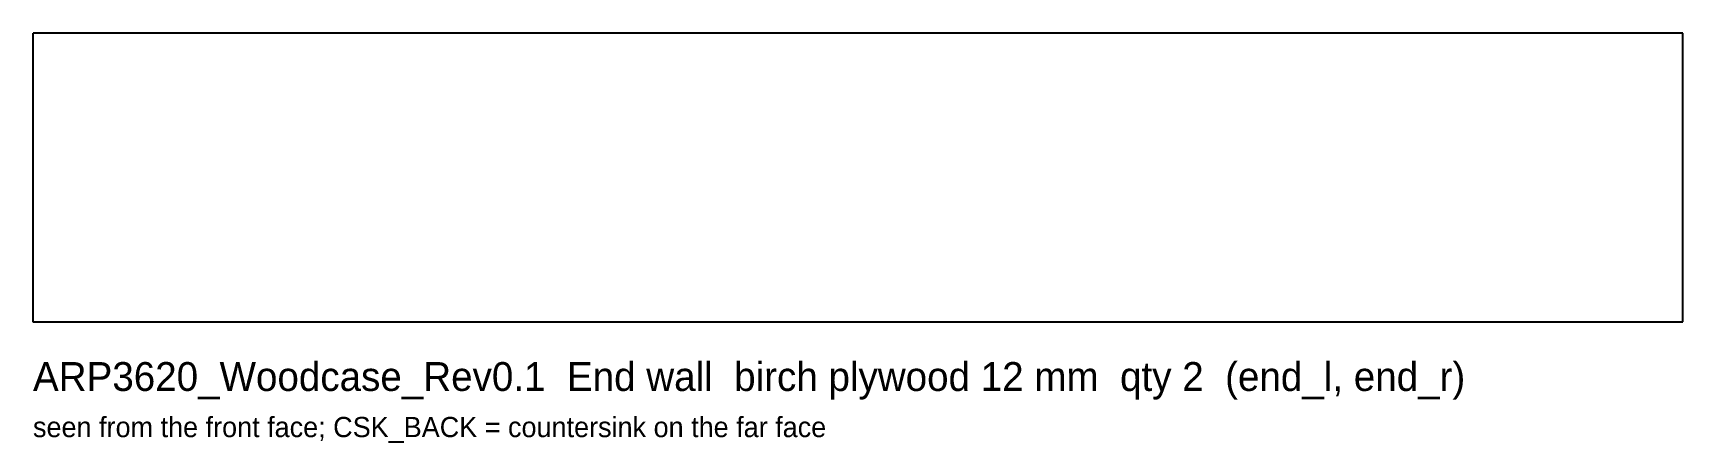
# Model space of a CAD drawing. Header units: millimetres. Extents: x 0 to 286, y -21 to 50.
import ezdxf

# ---------------------------------------------------------------- set-up
doc = ezdxf.new("R2010")
doc.units = ezdxf.units.MM
doc.layers.add('NOTE', color=8, linetype='CONTINUOUS')
doc.layers.add('OUTLINE', color=7, linetype='CONTINUOUS')

msp = doc.modelspace()

# ---------------------------------------------------------------- linework, layer by layer
at = {"layer": 'OUTLINE'}
for p, q in [((286, 50), (0, 50)), ((0, 50), (0, 0)), ((286, 0), (286, 50)), ((0, 0), (286, 0))]:
    msp.add_line(p, q, dxfattribs=at)

# ---------------------------------------------------------------- texts
at = {"layer": 'NOTE'}
for s, height, p in [('ARP3620_Woodcase_Rev0.1  End wall  birch plywood 12 mm  qty 2  (end_l, end_r)', 5, (0, -12)), ('seen from the front face; CSK_BACK = countersink on the far face', 3.5, (0, -20))]:
    msp.add_text(s, height=height, dxfattribs=at).set_placement(p)

doc.saveas('drawing.dxf')
